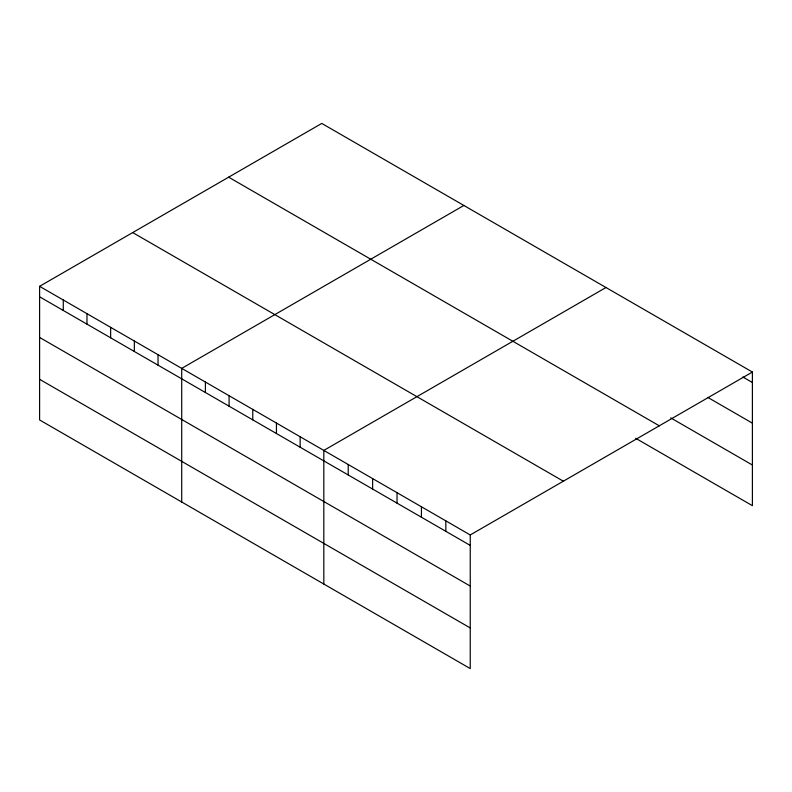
<?xml version="1.0" encoding="UTF-8"?>
<svg xmlns="http://www.w3.org/2000/svg" width="792" height="792" viewBox="0 0 792 792"><rect width="100%" height="100%" fill="white"/><g stroke="black" fill="none" stroke-linecap="round" stroke-linejoin="round"><path stroke-width="1.19" d="M470.24 586.06L470.24 534.956L39.6 286.328L39.6 419.948L470.24 668.577L470.24 586.06L39.6 337.432M635.689 438.293L752.4 505.672L752.4 372.052L321.76 123.423L39.6 286.328M463.874 205.465L181.715 368.379L181.715 501.999M605.979 287.516L323.819 450.42L323.819 584.041M470.24 534.956L752.4 372.052M742.846 376.992L752.4 382.506M707.84 397.426L752.4 423.156M670.705 417.859L752.4 465.023M228.65 177.18L659.291 425.809M132.71 232.571L563.35 481.199M39.6 296.792L470.24 545.411M39.6 379.309L470.24 627.937M445.837 520.869L445.837 531.323M421.433 506.781L421.433 517.235M397.03 492.683L397.03 503.148M372.626 478.596L372.626 489.06M348.223 464.508L348.223 474.972M300.138 436.748L300.138 447.213M276.448 423.077L276.448 433.531M252.767 409.395L252.767 419.859M229.076 395.723L229.076 406.187M205.395 382.051L205.395 392.515M158.024 354.697L158.024 365.162M134.343 341.025L134.343 351.49M110.652 327.353L110.652 337.818M86.971 313.682L86.971 324.136M63.281 300L63.281 310.464"/></g></svg>
